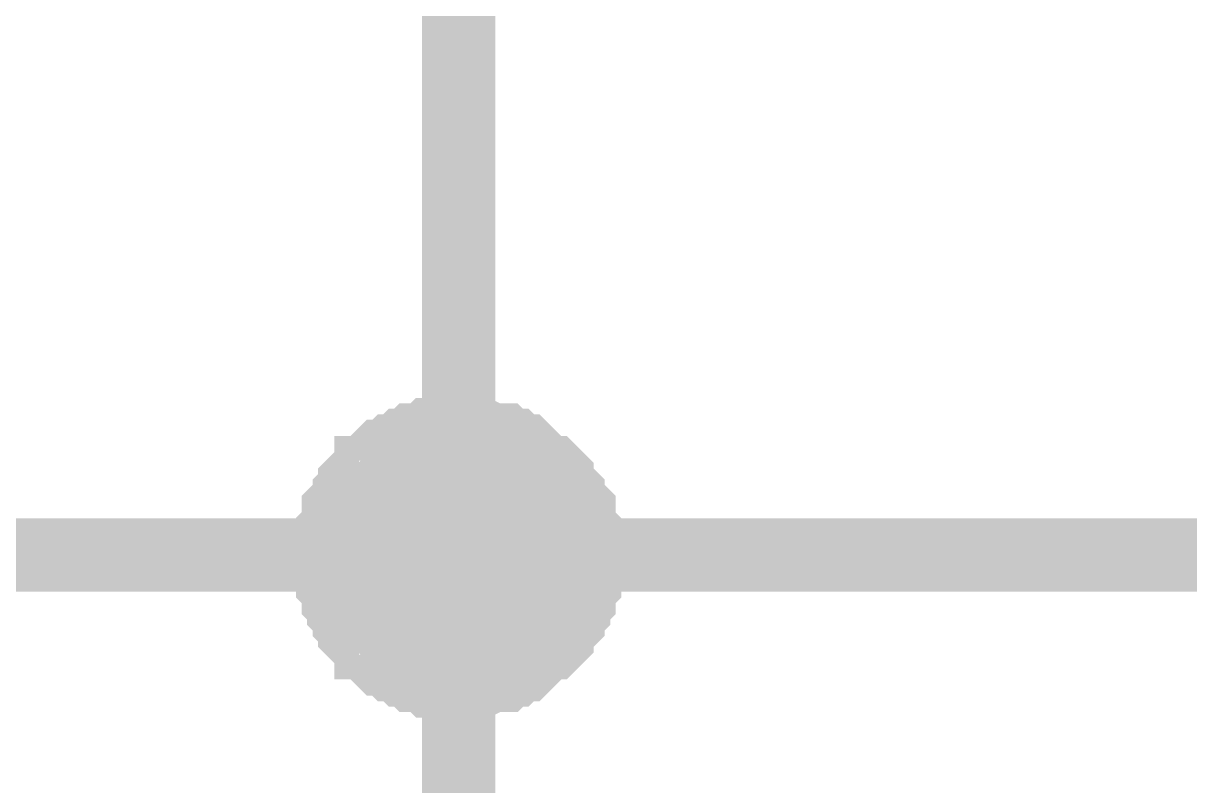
# Model space of a CAD drawing. Header units: millimetres. Extents: x 0 to 800, y 0 to 567.
# Drawn here: x 332.191 to 336.963, y 83.075 to 86.192 of the extents above; entities that cross this region are included whole.
import ezdxf

# ---------------------------------------------------------------- set-up
doc = ezdxf.new("R2010")
doc.units = ezdxf.units.MM
doc.layers.add('Sheet', color=255, linetype='Continuous')

msp = doc.modelspace()

# ---------------------------------------------------------------- linework, layer by layer
at = {"layer": 'Sheet'}
for points, const_width in [([(287.6955, 112.2402), (314.149, 112.2402), (314.149, 84.0178), (322.8399, 84.0178), (328.4397, 84.0178), (333.9723, 84.0178), (340.5801, 84.0178)], 0.2997), ([(333.9723, 89.0799), (333.9723, 84.0178)], 0.2997), ([(333.4571, 84.0178), (333.4571, 84.0402), (333.4571, 84.0626), (333.4571, 84.085), (333.4571, 84.1074), (333.4795, 84.1298), (333.4795, 84.1522), (333.4795, 84.197), (333.5019, 84.2194), (333.5019, 84.2194), (333.5243, 84.2418), (333.5243, 84.2642), (333.5467, 84.2866), (333.5467, 84.309), (333.5691, 84.3314), (333.5915, 84.3538), (333.6139, 84.3538), (333.6139, 84.3762), (333.6363, 84.3986), (333.6587, 84.4209), (333.6811, 84.4209), (333.7035, 84.4433), (333.7259, 84.4433), (333.7483, 84.4657), (333.7707, 84.4657), (333.7931, 84.4881), (333.8155, 84.4881), (333.8379, 84.4881), (333.8603, 84.5105), (333.8827, 84.5105), (333.9275, 84.5105), (333.9499, 84.5105), (333.9723, 84.5105)], 0.2997), ([(333.4571, 84.0178), (333.4571, 84.0402), (333.4571, 84.0626), (333.4571, 84.085), (333.4571, 84.1074), (333.4795, 84.1298), (333.4795, 84.1522), (333.4795, 84.197), (333.5019, 84.2194), (333.5019, 84.2194), (333.5243, 84.2418), (333.5243, 84.2642), (333.5467, 84.2866), (333.5467, 84.309), (333.5691, 84.3314), (333.5915, 84.3538), (333.6139, 84.3538), (333.6139, 84.3762), (333.6363, 84.3986), (333.6587, 84.4209), (333.6811, 84.4209), (333.7035, 84.4433), (333.7259, 84.4433), (333.7483, 84.4657), (333.7707, 84.4657), (333.7931, 84.4881), (333.8155, 84.4881), (333.8379, 84.4881), (333.8603, 84.5105), (333.8827, 84.5105), (333.9275, 84.5105), (333.9499, 84.5105), (333.9723, 84.5105)], 0.2997), ([(333.4571, 84.0178), (333.4571, 84.0402), (333.4571, 84.0626), (333.4571, 84.085), (333.4571, 84.1074), (333.4795, 84.1298), (333.4795, 84.1522), (333.4795, 84.197), (333.5019, 84.2194), (333.5019, 84.2194), (333.5243, 84.2418), (333.5243, 84.2642), (333.5467, 84.2866), (333.5467, 84.309), (333.5691, 84.3314), (333.5915, 84.3538), (333.6139, 84.3538), (333.6139, 84.3762), (333.6363, 84.3986), (333.6587, 84.4209), (333.6811, 84.4209), (333.7035, 84.4433), (333.7259, 84.4433), (333.7483, 84.4657), (333.7707, 84.4657), (333.7931, 84.4881), (333.8155, 84.4881), (333.8379, 84.4881), (333.8603, 84.5105), (333.8827, 84.5105), (333.9275, 84.5105), (333.9499, 84.5105), (333.9723, 84.5105)], 0.2997), ([(333.4571, 84.0178), (333.4571, 84.0402), (333.4571, 84.0626), (333.4571, 84.085), (333.4571, 84.1074), (333.4795, 84.1298), (333.4795, 84.1522), (333.4795, 84.197), (333.5019, 84.2194), (333.5019, 84.2194), (333.5243, 84.2418), (333.5243, 84.2642), (333.5467, 84.2866), (333.5467, 84.309), (333.5691, 84.3314), (333.5915, 84.3538), (333.6139, 84.3538), (333.6139, 84.3762), (333.6363, 84.3986), (333.6587, 84.4209), (333.6811, 84.4209), (333.7035, 84.4433), (333.7259, 84.4433), (333.7483, 84.4657), (333.7707, 84.4657), (333.7931, 84.4881), (333.8155, 84.4881), (333.8379, 84.4881), (333.8603, 84.5105), (333.8827, 84.5105), (333.9275, 84.5105), (333.9499, 84.5105), (333.9723, 84.5105)], 0.2997), ([(333.4571, 84.0178), (333.4571, 84.0402), (333.4571, 84.0626), (333.4571, 84.085), (333.4571, 84.1074), (333.4795, 84.1298), (333.4795, 84.1522), (333.4795, 84.197), (333.5019, 84.2194), (333.5019, 84.2194), (333.5243, 84.2418), (333.5243, 84.2642), (333.5467, 84.2866), (333.5467, 84.309), (333.5691, 84.3314), (333.5915, 84.3538), (333.6139, 84.3538), (333.6139, 84.3762), (333.6363, 84.3986), (333.6587, 84.4209), (333.6811, 84.4209), (333.7035, 84.4433), (333.7259, 84.4433), (333.7483, 84.4657), (333.7707, 84.4657), (333.7931, 84.4881), (333.8155, 84.4881), (333.8379, 84.4881), (333.8603, 84.5105), (333.8827, 84.5105), (333.9275, 84.5105), (333.9499, 84.5105), (333.9723, 84.5105)], 0.2997), ([(333.4571, 84.0178), (333.4571, 84.0402), (333.4571, 84.0626), (333.4571, 84.085), (333.4571, 84.1074), (333.4795, 84.1298), (333.4795, 84.1522), (333.4795, 84.197), (333.5019, 84.2194), (333.5019, 84.2194), (333.5243, 84.2418), (333.5243, 84.2642), (333.5467, 84.2866), (333.5467, 84.309), (333.5691, 84.3314), (333.5915, 84.3538), (333.6139, 84.3538), (333.6139, 84.3762), (333.6363, 84.3986), (333.6587, 84.4209), (333.6811, 84.4209), (333.7035, 84.4433), (333.7259, 84.4433), (333.7483, 84.4657), (333.7707, 84.4657), (333.7931, 84.4881), (333.8155, 84.4881), (333.8379, 84.4881), (333.8603, 84.5105), (333.8827, 84.5105), (333.9275, 84.5105), (333.9499, 84.5105), (333.9723, 84.5105)], 0.2997), ([(333.4571, 84.0178), (333.4571, 84.0402), (333.4571, 84.0626), (333.4571, 84.085), (333.4571, 84.1074), (333.4795, 84.1298), (333.4795, 84.1522), (333.4795, 84.197), (333.5019, 84.2194), (333.5019, 84.2194), (333.5243, 84.2418), (333.5243, 84.2642), (333.5467, 84.2866), (333.5467, 84.309), (333.5691, 84.3314), (333.5915, 84.3538), (333.6139, 84.3538), (333.6139, 84.3762), (333.6363, 84.3986), (333.6587, 84.4209), (333.6811, 84.4209), (333.7035, 84.4433), (333.7259, 84.4433), (333.7483, 84.4657), (333.7707, 84.4657), (333.7931, 84.4881), (333.8155, 84.4881), (333.8379, 84.4881), (333.8603, 84.5105), (333.8827, 84.5105), (333.9275, 84.5105), (333.9499, 84.5105), (333.9723, 84.5105)], 0.2997), ([(333.9723, 84.5105), (333.9723, 84.5105)], 0.2997), ([(333.9723, 84.5105), (333.9947, 84.5105), (334.0171, 84.5105), (334.0395, 84.5105), (334.0619, 84.5105), (334.1067, 84.4881), (334.1291, 84.4881), (334.1515, 84.4881), (334.1739, 84.4657), (334.1963, 84.4657), (334.2187, 84.4433), (334.2411, 84.4433), (334.2635, 84.4209), (334.2635, 84.4209), (334.2859, 84.3986), (334.3083, 84.3762), (334.3307, 84.3538), (334.3531, 84.3538), (334.3755, 84.3314), (334.3755, 84.309), (334.3979, 84.2866), (334.4203, 84.2642), (334.4203, 84.2418), (334.4427, 84.2194), (334.4427, 84.2194), (334.4651, 84.197), (334.4651, 84.1522), (334.4651, 84.1298), (334.4875, 84.1074), (334.4875, 84.085), (334.4875, 84.0626), (334.4875, 84.0402), (334.4875, 84.0178)], 0.2997), ([(333.9723, 84.5105), (333.9723, 84.5105)], 0.2997), ([(333.9723, 84.5105), (333.9947, 84.5105), (334.0171, 84.5105), (334.0395, 84.5105), (334.0619, 84.5105), (334.1067, 84.4881), (334.1291, 84.4881), (334.1515, 84.4881), (334.1739, 84.4657), (334.1963, 84.4657), (334.2187, 84.4433), (334.2411, 84.4433), (334.2635, 84.4209), (334.2635, 84.4209), (334.2859, 84.3986), (334.3083, 84.3762), (334.3307, 84.3538), (334.3531, 84.3538), (334.3755, 84.3314), (334.3755, 84.309), (334.3979, 84.2866), (334.4203, 84.2642), (334.4203, 84.2418), (334.4427, 84.2194), (334.4427, 84.2194), (334.4651, 84.197), (334.4651, 84.1522), (334.4651, 84.1298), (334.4875, 84.1074), (334.4875, 84.085), (334.4875, 84.0626), (334.4875, 84.0402), (334.4875, 84.0178)], 0.2997), ([(333.9723, 84.5105), (333.9723, 84.5105)], 0.2997), ([(333.9723, 84.5105), (333.9947, 84.5105), (334.0171, 84.5105), (334.0395, 84.5105), (334.0619, 84.5105), (334.1067, 84.4881), (334.1291, 84.4881), (334.1515, 84.4881), (334.1739, 84.4657), (334.1963, 84.4657), (334.2187, 84.4433), (334.2411, 84.4433), (334.2635, 84.4209), (334.2635, 84.4209), (334.2859, 84.3986), (334.3083, 84.3762), (334.3307, 84.3538), (334.3531, 84.3538), (334.3755, 84.3314), (334.3755, 84.309), (334.3979, 84.2866), (334.4203, 84.2642), (334.4203, 84.2418), (334.4427, 84.2194), (334.4427, 84.2194), (334.4651, 84.197), (334.4651, 84.1522), (334.4651, 84.1298), (334.4875, 84.1074), (334.4875, 84.085), (334.4875, 84.0626), (334.4875, 84.0402), (334.4875, 84.0178)], 0.2997), ([(333.9723, 84.5105), (333.9723, 84.5105)], 0.2997), ([(333.9723, 84.5105), (333.9947, 84.5105), (334.0171, 84.5105), (334.0395, 84.5105), (334.0619, 84.5105), (334.1067, 84.4881), (334.1291, 84.4881), (334.1515, 84.4881), (334.1739, 84.4657), (334.1963, 84.4657), (334.2187, 84.4433), (334.2411, 84.4433), (334.2635, 84.4209), (334.2635, 84.4209), (334.2859, 84.3986), (334.3083, 84.3762), (334.3307, 84.3538), (334.3531, 84.3538), (334.3755, 84.3314), (334.3755, 84.309), (334.3979, 84.2866), (334.4203, 84.2642), (334.4203, 84.2418), (334.4427, 84.2194), (334.4427, 84.2194), (334.4651, 84.197), (334.4651, 84.1522), (334.4651, 84.1298), (334.4875, 84.1074), (334.4875, 84.085), (334.4875, 84.0626), (334.4875, 84.0402), (334.4875, 84.0178)], 0.2997), ([(333.9723, 84.5105), (333.9723, 84.5105)], 0.2997), ([(333.9723, 84.5105), (333.9947, 84.5105), (334.0171, 84.5105), (334.0395, 84.5105), (334.0619, 84.5105), (334.1067, 84.4881), (334.1291, 84.4881), (334.1515, 84.4881), (334.1739, 84.4657), (334.1963, 84.4657), (334.2187, 84.4433), (334.2411, 84.4433), (334.2635, 84.4209), (334.2635, 84.4209), (334.2859, 84.3986), (334.3083, 84.3762), (334.3307, 84.3538), (334.3531, 84.3538), (334.3755, 84.3314), (334.3755, 84.309), (334.3979, 84.2866), (334.4203, 84.2642), (334.4203, 84.2418), (334.4427, 84.2194), (334.4427, 84.2194), (334.4651, 84.197), (334.4651, 84.1522), (334.4651, 84.1298), (334.4875, 84.1074), (334.4875, 84.085), (334.4875, 84.0626), (334.4875, 84.0402), (334.4875, 84.0178)], 0.2997), ([(333.9723, 84.5105), (333.9723, 84.5105)], 0.2997), ([(333.9723, 84.5105), (333.9947, 84.5105), (334.0171, 84.5105), (334.0395, 84.5105), (334.0619, 84.5105), (334.1067, 84.4881), (334.1291, 84.4881), (334.1515, 84.4881), (334.1739, 84.4657), (334.1963, 84.4657), (334.2187, 84.4433), (334.2411, 84.4433), (334.2635, 84.4209), (334.2635, 84.4209), (334.2859, 84.3986), (334.3083, 84.3762), (334.3307, 84.3538), (334.3531, 84.3538), (334.3755, 84.3314), (334.3755, 84.309), (334.3979, 84.2866), (334.4203, 84.2642), (334.4203, 84.2418), (334.4427, 84.2194), (334.4427, 84.2194), (334.4651, 84.197), (334.4651, 84.1522), (334.4651, 84.1298), (334.4875, 84.1074), (334.4875, 84.085), (334.4875, 84.0626), (334.4875, 84.0402), (334.4875, 84.0178)], 0.2997), ([(333.9723, 84.5105), (333.9723, 84.5105)], 0.2997), ([(333.9723, 84.5105), (333.9947, 84.5105), (334.0171, 84.5105), (334.0395, 84.5105), (334.0619, 84.5105), (334.1067, 84.4881), (334.1291, 84.4881), (334.1515, 84.4881), (334.1739, 84.4657), (334.1963, 84.4657), (334.2187, 84.4433), (334.2411, 84.4433), (334.2635, 84.4209), (334.2635, 84.4209), (334.2859, 84.3986), (334.3083, 84.3762), (334.3307, 84.3538), (334.3531, 84.3538), (334.3755, 84.3314), (334.3755, 84.309), (334.3979, 84.2866), (334.4203, 84.2642), (334.4203, 84.2418), (334.4427, 84.2194), (334.4427, 84.2194), (334.4651, 84.197), (334.4651, 84.1522), (334.4651, 84.1298), (334.4875, 84.1074), (334.4875, 84.085), (334.4875, 84.0626), (334.4875, 84.0402), (334.4875, 84.0178)], 0.2997), ([(333.4571, 84.0178), (333.4571, 84.0402), (333.4571, 84.0626), (333.4571, 84.085), (333.4571, 84.1074), (333.4795, 84.1298), (333.4795, 84.1522), (333.4795, 84.197), (333.5019, 84.2194), (333.5019, 84.2194), (333.5243, 84.2418), (333.5243, 84.2642), (333.5467, 84.2866), (333.5467, 84.309), (333.5691, 84.3314), (333.5915, 84.3538), (333.6139, 84.3538), (333.6139, 84.3762), (333.6363, 84.3986), (333.6587, 84.4209), (333.6811, 84.4209), (333.7035, 84.4433), (333.7259, 84.4433), (333.7483, 84.4657), (333.7707, 84.4657), (333.7931, 84.4881), (333.8155, 84.4881), (333.8379, 84.4881), (333.8603, 84.5105), (333.8827, 84.5105), (333.9275, 84.5105), (333.9499, 84.5105), (333.9723, 84.5105)], 0.0991), ([(333.4571, 84.0178), (333.4571, 84.0402), (333.4571, 84.0626), (333.4571, 84.085), (333.4571, 84.1074), (333.4795, 84.1298), (333.4795, 84.1522), (333.4795, 84.197), (333.5019, 84.2194), (333.5019, 84.2194), (333.5243, 84.2418), (333.5243, 84.2642), (333.5467, 84.2866), (333.5467, 84.309), (333.5691, 84.3314), (333.5915, 84.3538), (333.6139, 84.3538), (333.6139, 84.3762), (333.6363, 84.3986), (333.6587, 84.4209), (333.6811, 84.4209), (333.7035, 84.4433), (333.7259, 84.4433), (333.7483, 84.4657), (333.7707, 84.4657), (333.7931, 84.4881), (333.8155, 84.4881), (333.8379, 84.4881), (333.8603, 84.5105), (333.8827, 84.5105), (333.9275, 84.5105), (333.9499, 84.5105), (333.9723, 84.5105)], 0.0991), ([(333.4571, 84.0178), (333.4571, 84.0402), (333.4571, 84.0626), (333.4571, 84.085), (333.4571, 84.1074), (333.4795, 84.1298), (333.4795, 84.1522), (333.4795, 84.197), (333.5019, 84.2194), (333.5019, 84.2194), (333.5243, 84.2418), (333.5243, 84.2642), (333.5467, 84.2866), (333.5467, 84.309), (333.5691, 84.3314), (333.5915, 84.3538), (333.6139, 84.3538), (333.6139, 84.3762), (333.6363, 84.3986), (333.6587, 84.4209), (333.6811, 84.4209), (333.7035, 84.4433), (333.7259, 84.4433), (333.7483, 84.4657), (333.7707, 84.4657), (333.7931, 84.4881), (333.8155, 84.4881), (333.8379, 84.4881), (333.8603, 84.5105), (333.8827, 84.5105), (333.9275, 84.5105), (333.9499, 84.5105), (333.9723, 84.5105)], 0.0991), ([(333.4571, 84.0178), (333.4571, 84.0402), (333.4571, 84.0626), (333.4571, 84.085), (333.4571, 84.1074), (333.4795, 84.1298), (333.4795, 84.1522), (333.4795, 84.197), (333.5019, 84.2194), (333.5019, 84.2194), (333.5243, 84.2418), (333.5243, 84.2642), (333.5467, 84.2866), (333.5467, 84.309), (333.5691, 84.3314), (333.5915, 84.3538), (333.6139, 84.3538), (333.6139, 84.3762), (333.6363, 84.3986), (333.6587, 84.4209), (333.6811, 84.4209), (333.7035, 84.4433), (333.7259, 84.4433), (333.7483, 84.4657), (333.7707, 84.4657), (333.7931, 84.4881), (333.8155, 84.4881), (333.8379, 84.4881), (333.8603, 84.5105), (333.8827, 84.5105), (333.9275, 84.5105), (333.9499, 84.5105), (333.9723, 84.5105)], 0.0991), ([(333.4571, 84.0178), (333.4571, 84.0402), (333.4571, 84.0626), (333.4571, 84.085), (333.4571, 84.1074), (333.4795, 84.1298), (333.4795, 84.1522), (333.4795, 84.197), (333.5019, 84.2194), (333.5019, 84.2194), (333.5243, 84.2418), (333.5243, 84.2642), (333.5467, 84.2866), (333.5467, 84.309), (333.5691, 84.3314), (333.5915, 84.3538), (333.6139, 84.3538), (333.6139, 84.3762), (333.6363, 84.3986), (333.6587, 84.4209), (333.6811, 84.4209), (333.7035, 84.4433), (333.7259, 84.4433), (333.7483, 84.4657), (333.7707, 84.4657), (333.7931, 84.4881), (333.8155, 84.4881), (333.8379, 84.4881), (333.8603, 84.5105), (333.8827, 84.5105), (333.9275, 84.5105), (333.9499, 84.5105), (333.9723, 84.5105)], 0.0991), ([(333.4571, 84.0178), (333.4571, 84.0402), (333.4571, 84.0626), (333.4571, 84.085), (333.4571, 84.1074), (333.4795, 84.1298), (333.4795, 84.1522), (333.4795, 84.197), (333.5019, 84.2194), (333.5019, 84.2194), (333.5243, 84.2418), (333.5243, 84.2642), (333.5467, 84.2866), (333.5467, 84.309), (333.5691, 84.3314), (333.5915, 84.3538), (333.6139, 84.3538), (333.6139, 84.3762), (333.6363, 84.3986), (333.6587, 84.4209), (333.6811, 84.4209), (333.7035, 84.4433), (333.7259, 84.4433), (333.7483, 84.4657), (333.7707, 84.4657), (333.7931, 84.4881), (333.8155, 84.4881), (333.8379, 84.4881), (333.8603, 84.5105), (333.8827, 84.5105), (333.9275, 84.5105), (333.9499, 84.5105), (333.9723, 84.5105)], 0.0991), ([(333.4571, 84.0178), (333.4571, 84.0402), (333.4571, 84.0626), (333.4571, 84.085), (333.4571, 84.1074), (333.4795, 84.1298), (333.4795, 84.1522), (333.4795, 84.197), (333.5019, 84.2194), (333.5019, 84.2194), (333.5243, 84.2418), (333.5243, 84.2642), (333.5467, 84.2866), (333.5467, 84.309), (333.5691, 84.3314), (333.5915, 84.3538), (333.6139, 84.3538), (333.6139, 84.3762), (333.6363, 84.3986), (333.6587, 84.4209), (333.6811, 84.4209), (333.7035, 84.4433), (333.7259, 84.4433), (333.7483, 84.4657), (333.7707, 84.4657), (333.7931, 84.4881), (333.8155, 84.4881), (333.8379, 84.4881), (333.8603, 84.5105), (333.8827, 84.5105), (333.9275, 84.5105), (333.9499, 84.5105), (333.9723, 84.5105)], 0.0991), ([(333.9723, 84.5105), (333.9723, 84.5105)], 0.0991), ([(333.9723, 84.5105), (333.9947, 84.5105), (334.0171, 84.5105), (334.0395, 84.5105), (334.0619, 84.5105), (334.1067, 84.4881), (334.1291, 84.4881), (334.1515, 84.4881), (334.1739, 84.4657), (334.1963, 84.4657), (334.2187, 84.4433), (334.2411, 84.4433), (334.2635, 84.4209), (334.2635, 84.4209), (334.2859, 84.3986), (334.3083, 84.3762), (334.3307, 84.3538), (334.3531, 84.3538), (334.3755, 84.3314), (334.3755, 84.309), (334.3979, 84.2866), (334.4203, 84.2642), (334.4203, 84.2418), (334.4427, 84.2194), (334.4427, 84.2194), (334.4651, 84.197), (334.4651, 84.1522), (334.4651, 84.1298), (334.4875, 84.1074), (334.4875, 84.085), (334.4875, 84.0626), (334.4875, 84.0402), (334.4875, 84.0178)], 0.0991), ([(333.9723, 84.5105), (333.9723, 84.5105)], 0.0991), ([(333.9723, 84.5105), (333.9947, 84.5105), (334.0171, 84.5105), (334.0395, 84.5105), (334.0619, 84.5105), (334.1067, 84.4881), (334.1291, 84.4881), (334.1515, 84.4881), (334.1739, 84.4657), (334.1963, 84.4657), (334.2187, 84.4433), (334.2411, 84.4433), (334.2635, 84.4209), (334.2635, 84.4209), (334.2859, 84.3986), (334.3083, 84.3762), (334.3307, 84.3538), (334.3531, 84.3538), (334.3755, 84.3314), (334.3755, 84.309), (334.3979, 84.2866), (334.4203, 84.2642), (334.4203, 84.2418), (334.4427, 84.2194), (334.4427, 84.2194), (334.4651, 84.197), (334.4651, 84.1522), (334.4651, 84.1298), (334.4875, 84.1074), (334.4875, 84.085), (334.4875, 84.0626), (334.4875, 84.0402), (334.4875, 84.0178)], 0.0991), ([(333.9723, 84.5105), (333.9723, 84.5105)], 0.0991), ([(333.9723, 84.5105), (333.9947, 84.5105), (334.0171, 84.5105), (334.0395, 84.5105), (334.0619, 84.5105), (334.1067, 84.4881), (334.1291, 84.4881), (334.1515, 84.4881), (334.1739, 84.4657), (334.1963, 84.4657), (334.2187, 84.4433), (334.2411, 84.4433), (334.2635, 84.4209), (334.2635, 84.4209), (334.2859, 84.3986), (334.3083, 84.3762), (334.3307, 84.3538), (334.3531, 84.3538), (334.3755, 84.3314), (334.3755, 84.309), (334.3979, 84.2866), (334.4203, 84.2642), (334.4203, 84.2418), (334.4427, 84.2194), (334.4427, 84.2194), (334.4651, 84.197), (334.4651, 84.1522), (334.4651, 84.1298), (334.4875, 84.1074), (334.4875, 84.085), (334.4875, 84.0626), (334.4875, 84.0402), (334.4875, 84.0178)], 0.0991), ([(333.9723, 84.5105), (333.9723, 84.5105)], 0.0991), ([(333.9723, 84.5105), (333.9947, 84.5105), (334.0171, 84.5105), (334.0395, 84.5105), (334.0619, 84.5105), (334.1067, 84.4881), (334.1291, 84.4881), (334.1515, 84.4881), (334.1739, 84.4657), (334.1963, 84.4657), (334.2187, 84.4433), (334.2411, 84.4433), (334.2635, 84.4209), (334.2635, 84.4209), (334.2859, 84.3986), (334.3083, 84.3762), (334.3307, 84.3538), (334.3531, 84.3538), (334.3755, 84.3314), (334.3755, 84.309), (334.3979, 84.2866), (334.4203, 84.2642), (334.4203, 84.2418), (334.4427, 84.2194), (334.4427, 84.2194), (334.4651, 84.197), (334.4651, 84.1522), (334.4651, 84.1298), (334.4875, 84.1074), (334.4875, 84.085), (334.4875, 84.0626), (334.4875, 84.0402), (334.4875, 84.0178)], 0.0991), ([(333.9723, 84.5105), (333.9723, 84.5105)], 0.0991), ([(333.9723, 84.5105), (333.9947, 84.5105), (334.0171, 84.5105), (334.0395, 84.5105), (334.0619, 84.5105), (334.1067, 84.4881), (334.1291, 84.4881), (334.1515, 84.4881), (334.1739, 84.4657), (334.1963, 84.4657), (334.2187, 84.4433), (334.2411, 84.4433), (334.2635, 84.4209), (334.2635, 84.4209), (334.2859, 84.3986), (334.3083, 84.3762), (334.3307, 84.3538), (334.3531, 84.3538), (334.3755, 84.3314), (334.3755, 84.309), (334.3979, 84.2866), (334.4203, 84.2642), (334.4203, 84.2418), (334.4427, 84.2194), (334.4427, 84.2194), (334.4651, 84.197), (334.4651, 84.1522), (334.4651, 84.1298), (334.4875, 84.1074), (334.4875, 84.085), (334.4875, 84.0626), (334.4875, 84.0402), (334.4875, 84.0178)], 0.0991), ([(333.9723, 84.5105), (333.9723, 84.5105)], 0.0991), ([(333.9723, 84.5105), (333.9947, 84.5105), (334.0171, 84.5105), (334.0395, 84.5105), (334.0619, 84.5105), (334.1067, 84.4881), (334.1291, 84.4881), (334.1515, 84.4881), (334.1739, 84.4657), (334.1963, 84.4657), (334.2187, 84.4433), (334.2411, 84.4433), (334.2635, 84.4209), (334.2635, 84.4209), (334.2859, 84.3986), (334.3083, 84.3762), (334.3307, 84.3538), (334.3531, 84.3538), (334.3755, 84.3314), (334.3755, 84.309), (334.3979, 84.2866), (334.4203, 84.2642), (334.4203, 84.2418), (334.4427, 84.2194), (334.4427, 84.2194), (334.4651, 84.197), (334.4651, 84.1522), (334.4651, 84.1298), (334.4875, 84.1074), (334.4875, 84.085), (334.4875, 84.0626), (334.4875, 84.0402), (334.4875, 84.0178)], 0.0991), ([(333.9723, 84.5105), (333.9723, 84.5105)], 0.0991), ([(333.9723, 84.5105), (333.9947, 84.5105), (334.0171, 84.5105), (334.0395, 84.5105), (334.0619, 84.5105), (334.1067, 84.4881), (334.1291, 84.4881), (334.1515, 84.4881), (334.1739, 84.4657), (334.1963, 84.4657), (334.2187, 84.4433), (334.2411, 84.4433), (334.2635, 84.4209), (334.2635, 84.4209), (334.2859, 84.3986), (334.3083, 84.3762), (334.3307, 84.3538), (334.3531, 84.3538), (334.3755, 84.3314), (334.3755, 84.309), (334.3979, 84.2866), (334.4203, 84.2642), (334.4203, 84.2418), (334.4427, 84.2194), (334.4427, 84.2194), (334.4651, 84.197), (334.4651, 84.1522), (334.4651, 84.1298), (334.4875, 84.1074), (334.4875, 84.085), (334.4875, 84.0626), (334.4875, 84.0402), (334.4875, 84.0178)], 0.0991), ([(333.9723, 83.5026), (333.9499, 83.5026), (333.9275, 83.5026), (333.8827, 83.5026), (333.8603, 83.5026), (333.8379, 83.525), (333.8155, 83.525), (333.7931, 83.525), (333.7707, 83.5474), (333.7483, 83.5474), (333.7259, 83.5698), (333.7035, 83.5698), (333.6811, 83.5922), (333.6587, 83.5922), (333.6363, 83.6146), (333.6139, 83.637), (333.6139, 83.6594), (333.5915, 83.6594), (333.5691, 83.6818), (333.5467, 83.7042), (333.5467, 83.7266), (333.5243, 83.749), (333.5243, 83.7714), (333.5019, 83.7938), (333.5019, 83.8162), (333.4795, 83.8386), (333.4795, 83.861), (333.4795, 83.8834), (333.4571, 83.9058), (333.4571, 83.9282), (333.4571, 83.973), (333.4571, 83.9954), (333.4571, 84.0178)], 0.2997), ([(333.4571, 84.0178), (333.4571, 84.0178)], 0.2997), ([(333.9723, 83.5026), (333.9499, 83.5026), (333.9275, 83.5026), (333.8827, 83.5026), (333.8603, 83.5026), (333.8379, 83.525), (333.8155, 83.525), (333.7931, 83.525), (333.7707, 83.5474), (333.7483, 83.5474), (333.7259, 83.5698), (333.7035, 83.5698), (333.6811, 83.5922), (333.6587, 83.5922), (333.6363, 83.6146), (333.6139, 83.637), (333.6139, 83.6594), (333.5915, 83.6594), (333.5691, 83.6818), (333.5467, 83.7042), (333.5467, 83.7266), (333.5243, 83.749), (333.5243, 83.7714), (333.5019, 83.7938), (333.5019, 83.8162), (333.4795, 83.8386), (333.4795, 83.861), (333.4795, 83.8834), (333.4571, 83.9058), (333.4571, 83.9282), (333.4571, 83.973), (333.4571, 83.9954), (333.4571, 84.0178)], 0.2997), ([(333.4571, 84.0178), (333.4571, 84.0178)], 0.2997), ([(333.9723, 83.5026), (333.9499, 83.5026), (333.9275, 83.5026), (333.8827, 83.5026), (333.8603, 83.5026), (333.8379, 83.525), (333.8155, 83.525), (333.7931, 83.525), (333.7707, 83.5474), (333.7483, 83.5474), (333.7259, 83.5698), (333.7035, 83.5698), (333.6811, 83.5922), (333.6587, 83.5922), (333.6363, 83.6146), (333.6139, 83.637), (333.6139, 83.6594), (333.5915, 83.6594), (333.5691, 83.6818), (333.5467, 83.7042), (333.5467, 83.7266), (333.5243, 83.749), (333.5243, 83.7714), (333.5019, 83.7938), (333.5019, 83.8162), (333.4795, 83.8386), (333.4795, 83.861), (333.4795, 83.8834), (333.4571, 83.9058), (333.4571, 83.9282), (333.4571, 83.973), (333.4571, 83.9954), (333.4571, 84.0178)], 0.2997), ([(333.4571, 84.0178), (333.4571, 84.0178)], 0.2997), ([(333.9723, 83.5026), (333.9499, 83.5026), (333.9275, 83.5026), (333.8827, 83.5026), (333.8603, 83.5026), (333.8379, 83.525), (333.8155, 83.525), (333.7931, 83.525), (333.7707, 83.5474), (333.7483, 83.5474), (333.7259, 83.5698), (333.7035, 83.5698), (333.6811, 83.5922), (333.6587, 83.5922), (333.6363, 83.6146), (333.6139, 83.637), (333.6139, 83.6594), (333.5915, 83.6594), (333.5691, 83.6818), (333.5467, 83.7042), (333.5467, 83.7266), (333.5243, 83.749), (333.5243, 83.7714), (333.5019, 83.7938), (333.5019, 83.8162), (333.4795, 83.8386), (333.4795, 83.861), (333.4795, 83.8834), (333.4571, 83.9058), (333.4571, 83.9282), (333.4571, 83.973), (333.4571, 83.9954), (333.4571, 84.0178)], 0.2997), ([(333.4571, 84.0178), (333.4571, 84.0178)], 0.2997), ([(333.9723, 83.5026), (333.9499, 83.5026), (333.9275, 83.5026), (333.8827, 83.5026), (333.8603, 83.5026), (333.8379, 83.525), (333.8155, 83.525), (333.7931, 83.525), (333.7707, 83.5474), (333.7483, 83.5474), (333.7259, 83.5698), (333.7035, 83.5698), (333.6811, 83.5922), (333.6587, 83.5922), (333.6363, 83.6146), (333.6139, 83.637), (333.6139, 83.6594), (333.5915, 83.6594), (333.5691, 83.6818), (333.5467, 83.7042), (333.5467, 83.7266), (333.5243, 83.749), (333.5243, 83.7714), (333.5019, 83.7938), (333.5019, 83.8162), (333.4795, 83.8386), (333.4795, 83.861), (333.4795, 83.8834), (333.4571, 83.9058), (333.4571, 83.9282), (333.4571, 83.973), (333.4571, 83.9954), (333.4571, 84.0178)], 0.2997), ([(333.4571, 84.0178), (333.4571, 84.0178)], 0.2997), ([(333.9723, 83.5026), (333.9499, 83.5026), (333.9275, 83.5026), (333.8827, 83.5026), (333.8603, 83.5026), (333.8379, 83.525), (333.8155, 83.525), (333.7931, 83.525), (333.7707, 83.5474), (333.7483, 83.5474), (333.7259, 83.5698), (333.7035, 83.5698), (333.6811, 83.5922), (333.6587, 83.5922), (333.6363, 83.6146), (333.6139, 83.637), (333.6139, 83.6594), (333.5915, 83.6594), (333.5691, 83.6818), (333.5467, 83.7042), (333.5467, 83.7266), (333.5243, 83.749), (333.5243, 83.7714), (333.5019, 83.7938), (333.5019, 83.8162), (333.4795, 83.8386), (333.4795, 83.861), (333.4795, 83.8834), (333.4571, 83.9058), (333.4571, 83.9282), (333.4571, 83.973), (333.4571, 83.9954), (333.4571, 84.0178)], 0.2997), ([(333.4571, 84.0178), (333.4571, 84.0178)], 0.2997), ([(333.9723, 83.5026), (333.9499, 83.5026), (333.9275, 83.5026), (333.8827, 83.5026), (333.8603, 83.5026), (333.8379, 83.525), (333.8155, 83.525), (333.7931, 83.525), (333.7707, 83.5474), (333.7483, 83.5474), (333.7259, 83.5698), (333.7035, 83.5698), (333.6811, 83.5922), (333.6587, 83.5922), (333.6363, 83.6146), (333.6139, 83.637), (333.6139, 83.6594), (333.5915, 83.6594), (333.5691, 83.6818), (333.5467, 83.7042), (333.5467, 83.7266), (333.5243, 83.749), (333.5243, 83.7714), (333.5019, 83.7938), (333.5019, 83.8162), (333.4795, 83.8386), (333.4795, 83.861), (333.4795, 83.8834), (333.4571, 83.9058), (333.4571, 83.9282), (333.4571, 83.973), (333.4571, 83.9954), (333.4571, 84.0178)], 0.2997), ([(333.4571, 84.0178), (333.4571, 84.0178)], 0.2997), ([(334.4875, 84.0178), (334.4875, 83.9954), (334.4875, 83.973), (334.4875, 83.9282), (334.4875, 83.9058), (334.4651, 83.8834), (334.4651, 83.861), (334.4651, 83.8386), (334.4427, 83.8162), (334.4427, 83.7938), (334.4203, 83.7714), (334.4203, 83.749), (334.3979, 83.7266), (334.3755, 83.7042), (334.3755, 83.6818), (334.3531, 83.6594), (334.3307, 83.6594), (334.3083, 83.637), (334.2859, 83.6146), (334.2635, 83.5922), (334.2635, 83.5922), (334.2411, 83.5698), (334.2187, 83.5698), (334.1963, 83.5474), (334.1739, 83.5474), (334.1515, 83.525), (334.1291, 83.525), (334.1067, 83.525), (334.0619, 83.5026), (334.0395, 83.5026), (334.0171, 83.5026), (333.9947, 83.5026), (333.9723, 83.5026)], 0.2997), ([(334.4875, 84.0178), (334.4875, 83.9954), (334.4875, 83.973), (334.4875, 83.9282), (334.4875, 83.9058), (334.4651, 83.8834), (334.4651, 83.861), (334.4651, 83.8386), (334.4427, 83.8162), (334.4427, 83.7938), (334.4203, 83.7714), (334.4203, 83.749), (334.3979, 83.7266), (334.3755, 83.7042), (334.3755, 83.6818), (334.3531, 83.6594), (334.3307, 83.6594), (334.3083, 83.637), (334.2859, 83.6146), (334.2635, 83.5922), (334.2635, 83.5922), (334.2411, 83.5698), (334.2187, 83.5698), (334.1963, 83.5474), (334.1739, 83.5474), (334.1515, 83.525), (334.1291, 83.525), (334.1067, 83.525), (334.0619, 83.5026), (334.0395, 83.5026), (334.0171, 83.5026), (333.9947, 83.5026), (333.9723, 83.5026)], 0.2997), ([(333.9723, 84.0178), (333.9723, 79.6948)], 0.2997), ([(334.4875, 84.0178), (334.4875, 83.9954), (334.4875, 83.973), (334.4875, 83.9282), (334.4875, 83.9058), (334.4651, 83.8834), (334.4651, 83.861), (334.4651, 83.8386), (334.4427, 83.8162), (334.4427, 83.7938), (334.4203, 83.7714), (334.4203, 83.749), (334.3979, 83.7266), (334.3755, 83.7042), (334.3755, 83.6818), (334.3531, 83.6594), (334.3307, 83.6594), (334.3083, 83.637), (334.2859, 83.6146), (334.2635, 83.5922), (334.2635, 83.5922), (334.2411, 83.5698), (334.2187, 83.5698), (334.1963, 83.5474), (334.1739, 83.5474), (334.1515, 83.525), (334.1291, 83.525), (334.1067, 83.525), (334.0619, 83.5026), (334.0395, 83.5026), (334.0171, 83.5026), (333.9947, 83.5026), (333.9723, 83.5026)], 0.2997), ([(334.4875, 84.0178), (334.4875, 83.9954), (334.4875, 83.973), (334.4875, 83.9282), (334.4875, 83.9058), (334.4651, 83.8834), (334.4651, 83.861), (334.4651, 83.8386), (334.4427, 83.8162), (334.4427, 83.7938), (334.4203, 83.7714), (334.4203, 83.749), (334.3979, 83.7266), (334.3755, 83.7042), (334.3755, 83.6818), (334.3531, 83.6594), (334.3307, 83.6594), (334.3083, 83.637), (334.2859, 83.6146), (334.2635, 83.5922), (334.2635, 83.5922), (334.2411, 83.5698), (334.2187, 83.5698), (334.1963, 83.5474), (334.1739, 83.5474), (334.1515, 83.525), (334.1291, 83.525), (334.1067, 83.525), (334.0619, 83.5026), (334.0395, 83.5026), (334.0171, 83.5026), (333.9947, 83.5026), (333.9723, 83.5026)], 0.2997), ([(334.4875, 84.0178), (334.4875, 83.9954), (334.4875, 83.973), (334.4875, 83.9282), (334.4875, 83.9058), (334.4651, 83.8834), (334.4651, 83.861), (334.4651, 83.8386), (334.4427, 83.8162), (334.4427, 83.7938), (334.4203, 83.7714), (334.4203, 83.749), (334.3979, 83.7266), (334.3755, 83.7042), (334.3755, 83.6818), (334.3531, 83.6594), (334.3307, 83.6594), (334.3083, 83.637), (334.2859, 83.6146), (334.2635, 83.5922), (334.2635, 83.5922), (334.2411, 83.5698), (334.2187, 83.5698), (334.1963, 83.5474), (334.1739, 83.5474), (334.1515, 83.525), (334.1291, 83.525), (334.1067, 83.525), (334.0619, 83.5026), (334.0395, 83.5026), (334.0171, 83.5026), (333.9947, 83.5026), (333.9723, 83.5026)], 0.2997), ([(334.4875, 84.0178), (334.4875, 83.9954), (334.4875, 83.973), (334.4875, 83.9282), (334.4875, 83.9058), (334.4651, 83.8834), (334.4651, 83.861), (334.4651, 83.8386), (334.4427, 83.8162), (334.4427, 83.7938), (334.4203, 83.7714), (334.4203, 83.749), (334.3979, 83.7266), (334.3755, 83.7042), (334.3755, 83.6818), (334.3531, 83.6594), (334.3307, 83.6594), (334.3083, 83.637), (334.2859, 83.6146), (334.2635, 83.5922), (334.2635, 83.5922), (334.2411, 83.5698), (334.2187, 83.5698), (334.1963, 83.5474), (334.1739, 83.5474), (334.1515, 83.525), (334.1291, 83.525), (334.1067, 83.525), (334.0619, 83.5026), (334.0395, 83.5026), (334.0171, 83.5026), (333.9947, 83.5026), (333.9723, 83.5026)], 0.2997), ([(334.4875, 84.0178), (334.4875, 83.9954), (334.4875, 83.973), (334.4875, 83.9282), (334.4875, 83.9058), (334.4651, 83.8834), (334.4651, 83.861), (334.4651, 83.8386), (334.4427, 83.8162), (334.4427, 83.7938), (334.4203, 83.7714), (334.4203, 83.749), (334.3979, 83.7266), (334.3755, 83.7042), (334.3755, 83.6818), (334.3531, 83.6594), (334.3307, 83.6594), (334.3083, 83.637), (334.2859, 83.6146), (334.2635, 83.5922), (334.2635, 83.5922), (334.2411, 83.5698), (334.2187, 83.5698), (334.1963, 83.5474), (334.1739, 83.5474), (334.1515, 83.525), (334.1291, 83.525), (334.1067, 83.525), (334.0619, 83.5026), (334.0395, 83.5026), (334.0171, 83.5026), (333.9947, 83.5026), (333.9723, 83.5026)], 0.2997), ([(334.4875, 84.0178), (334.4875, 84.0178), (334.4875, 84.0178), (334.4875, 84.0178), (334.4875, 84.0178), (334.4875, 84.0178), (334.4875, 84.0178), (334.4875, 84.0178), (334.4875, 84.0178), (334.4875, 84.0178), (334.4875, 84.0178), (334.4875, 84.0178), (334.4875, 84.0178), (334.4875, 84.0178), (334.4875, 84.0178), (334.4875, 84.0178), (334.4875, 84.0178), (334.4875, 84.0178), (334.4875, 84.0178), (334.4875, 84.0178), (334.4875, 84.0178), (334.4875, 84.0178), (334.4875, 84.0178), (334.4875, 84.0178), (334.4875, 84.0178), (334.4875, 84.0178), (334.4875, 84.0178), (334.4875, 84.0178), (334.4875, 84.0178), (334.4875, 84.0178), (334.4875, 84.0178), (334.4875, 84.0178), (334.4875, 84.0178)], 0.2997), ([(334.4875, 84.0178), (334.4875, 84.0178)], 0.2997), ([(334.4875, 84.0178), (334.4875, 84.0178), (334.4875, 84.0178), (334.4875, 84.0178), (334.4875, 84.0178), (334.4875, 84.0178), (334.4875, 84.0178), (334.4875, 84.0178), (334.4875, 84.0178), (334.4875, 84.0178), (334.4875, 84.0178), (334.4875, 84.0178), (334.4875, 84.0178), (334.4875, 84.0178), (334.4875, 84.0178), (334.4875, 84.0178), (334.4875, 84.0178), (334.4875, 84.0178), (334.4875, 84.0178), (334.4875, 84.0178), (334.4875, 84.0178), (334.4875, 84.0178), (334.4875, 84.0178), (334.4875, 84.0178), (334.4875, 84.0178), (334.4875, 84.0178), (334.4875, 84.0178), (334.4875, 84.0178), (334.4875, 84.0178), (334.4875, 84.0178), (334.4875, 84.0178), (334.4875, 84.0178), (334.4875, 84.0178)], 0.2997), ([(334.4875, 84.0178), (334.4875, 84.0178)], 0.2997), ([(334.4875, 84.0178), (334.4875, 84.0178), (334.4875, 84.0178), (334.4875, 84.0178), (334.4875, 84.0178), (334.4875, 84.0178), (334.4875, 84.0178), (334.4875, 84.0178), (334.4875, 84.0178), (334.4875, 84.0178), (334.4875, 84.0178), (334.4875, 84.0178), (334.4875, 84.0178), (334.4875, 84.0178), (334.4875, 84.0178), (334.4875, 84.0178), (334.4875, 84.0178), (334.4875, 84.0178), (334.4875, 84.0178), (334.4875, 84.0178), (334.4875, 84.0178), (334.4875, 84.0178), (334.4875, 84.0178), (334.4875, 84.0178), (334.4875, 84.0178), (334.4875, 84.0178), (334.4875, 84.0178), (334.4875, 84.0178), (334.4875, 84.0178), (334.4875, 84.0178), (334.4875, 84.0178), (334.4875, 84.0178), (334.4875, 84.0178)], 0.2997), ([(334.4875, 84.0178), (334.4875, 84.0178)], 0.2997), ([(334.4875, 84.0178), (334.4875, 84.0178), (334.4875, 84.0178), (334.4875, 84.0178), (334.4875, 84.0178), (334.4875, 84.0178), (334.4875, 84.0178), (334.4875, 84.0178), (334.4875, 84.0178), (334.4875, 84.0178), (334.4875, 84.0178), (334.4875, 84.0178), (334.4875, 84.0178), (334.4875, 84.0178), (334.4875, 84.0178), (334.4875, 84.0178), (334.4875, 84.0178), (334.4875, 84.0178), (334.4875, 84.0178), (334.4875, 84.0178), (334.4875, 84.0178), (334.4875, 84.0178), (334.4875, 84.0178), (334.4875, 84.0178), (334.4875, 84.0178), (334.4875, 84.0178), (334.4875, 84.0178), (334.4875, 84.0178), (334.4875, 84.0178), (334.4875, 84.0178), (334.4875, 84.0178), (334.4875, 84.0178), (334.4875, 84.0178)], 0.2997), ([(334.4875, 84.0178), (334.4875, 84.0178)], 0.2997), ([(334.4875, 84.0178), (334.4875, 84.0178), (334.4875, 84.0178), (334.4875, 84.0178), (334.4875, 84.0178), (334.4875, 84.0178), (334.4875, 84.0178), (334.4875, 84.0178), (334.4875, 84.0178), (334.4875, 84.0178), (334.4875, 84.0178), (334.4875, 84.0178), (334.4875, 84.0178), (334.4875, 84.0178), (334.4875, 84.0178), (334.4875, 84.0178), (334.4875, 84.0178), (334.4875, 84.0178), (334.4875, 84.0178), (334.4875, 84.0178), (334.4875, 84.0178), (334.4875, 84.0178), (334.4875, 84.0178), (334.4875, 84.0178), (334.4875, 84.0178), (334.4875, 84.0178), (334.4875, 84.0178), (334.4875, 84.0178), (334.4875, 84.0178), (334.4875, 84.0178), (334.4875, 84.0178), (334.4875, 84.0178), (334.4875, 84.0178)], 0.2997), ([(334.4875, 84.0178), (334.4875, 84.0178)], 0.2997), ([(334.4875, 84.0178), (334.4875, 84.0178), (334.4875, 84.0178), (334.4875, 84.0178), (334.4875, 84.0178), (334.4875, 84.0178), (334.4875, 84.0178), (334.4875, 84.0178), (334.4875, 84.0178), (334.4875, 84.0178), (334.4875, 84.0178), (334.4875, 84.0178), (334.4875, 84.0178), (334.4875, 84.0178), (334.4875, 84.0178), (334.4875, 84.0178), (334.4875, 84.0178), (334.4875, 84.0178), (334.4875, 84.0178), (334.4875, 84.0178), (334.4875, 84.0178), (334.4875, 84.0178), (334.4875, 84.0178), (334.4875, 84.0178), (334.4875, 84.0178), (334.4875, 84.0178), (334.4875, 84.0178), (334.4875, 84.0178), (334.4875, 84.0178), (334.4875, 84.0178), (334.4875, 84.0178), (334.4875, 84.0178), (334.4875, 84.0178)], 0.2997), ([(334.4875, 84.0178), (334.4875, 84.0178)], 0.2997), ([(334.4875, 84.0178), (334.4875, 84.0178), (334.4875, 84.0178), (334.4875, 84.0178), (334.4875, 84.0178), (334.4875, 84.0178), (334.4875, 84.0178), (334.4875, 84.0178), (334.4875, 84.0178), (334.4875, 84.0178), (334.4875, 84.0178), (334.4875, 84.0178), (334.4875, 84.0178), (334.4875, 84.0178), (334.4875, 84.0178), (334.4875, 84.0178), (334.4875, 84.0178), (334.4875, 84.0178), (334.4875, 84.0178), (334.4875, 84.0178), (334.4875, 84.0178), (334.4875, 84.0178), (334.4875, 84.0178), (334.4875, 84.0178), (334.4875, 84.0178), (334.4875, 84.0178), (334.4875, 84.0178), (334.4875, 84.0178), (334.4875, 84.0178), (334.4875, 84.0178), (334.4875, 84.0178), (334.4875, 84.0178), (334.4875, 84.0178)], 0.2997), ([(334.4875, 84.0178), (334.4875, 84.0178)], 0.2997), ([(333.9723, 83.5026), (333.9499, 83.5026), (333.9275, 83.5026), (333.8827, 83.5026), (333.8603, 83.5026), (333.8379, 83.525), (333.8155, 83.525), (333.7931, 83.525), (333.7707, 83.5474), (333.7483, 83.5474), (333.7259, 83.5698), (333.7035, 83.5698), (333.6811, 83.5922), (333.6587, 83.5922), (333.6363, 83.6146), (333.6139, 83.637), (333.6139, 83.6594), (333.5915, 83.6594), (333.5691, 83.6818), (333.5467, 83.7042), (333.5467, 83.7266), (333.5243, 83.749), (333.5243, 83.7714), (333.5019, 83.7938), (333.5019, 83.8162), (333.4795, 83.8386), (333.4795, 83.861), (333.4795, 83.8834), (333.4571, 83.9058), (333.4571, 83.9282), (333.4571, 83.973), (333.4571, 83.9954), (333.4571, 84.0178)], 0.0991), ([(333.4571, 84.0178), (333.4571, 84.0178)], 0.0991), ([(333.9723, 83.5026), (333.9499, 83.5026), (333.9275, 83.5026), (333.8827, 83.5026), (333.8603, 83.5026), (333.8379, 83.525), (333.8155, 83.525), (333.7931, 83.525), (333.7707, 83.5474), (333.7483, 83.5474), (333.7259, 83.5698), (333.7035, 83.5698), (333.6811, 83.5922), (333.6587, 83.5922), (333.6363, 83.6146), (333.6139, 83.637), (333.6139, 83.6594), (333.5915, 83.6594), (333.5691, 83.6818), (333.5467, 83.7042), (333.5467, 83.7266), (333.5243, 83.749), (333.5243, 83.7714), (333.5019, 83.7938), (333.5019, 83.8162), (333.4795, 83.8386), (333.4795, 83.861), (333.4795, 83.8834), (333.4571, 83.9058), (333.4571, 83.9282), (333.4571, 83.973), (333.4571, 83.9954), (333.4571, 84.0178)], 0.0991), ([(333.4571, 84.0178), (333.4571, 84.0178)], 0.0991), ([(333.9723, 83.5026), (333.9499, 83.5026), (333.9275, 83.5026), (333.8827, 83.5026), (333.8603, 83.5026), (333.8379, 83.525), (333.8155, 83.525), (333.7931, 83.525), (333.7707, 83.5474), (333.7483, 83.5474), (333.7259, 83.5698), (333.7035, 83.5698), (333.6811, 83.5922), (333.6587, 83.5922), (333.6363, 83.6146), (333.6139, 83.637), (333.6139, 83.6594), (333.5915, 83.6594), (333.5691, 83.6818), (333.5467, 83.7042), (333.5467, 83.7266), (333.5243, 83.749), (333.5243, 83.7714), (333.5019, 83.7938), (333.5019, 83.8162), (333.4795, 83.8386), (333.4795, 83.861), (333.4795, 83.8834), (333.4571, 83.9058), (333.4571, 83.9282), (333.4571, 83.973), (333.4571, 83.9954), (333.4571, 84.0178)], 0.0991), ([(333.4571, 84.0178), (333.4571, 84.0178)], 0.0991), ([(333.9723, 83.5026), (333.9499, 83.5026), (333.9275, 83.5026), (333.8827, 83.5026), (333.8603, 83.5026), (333.8379, 83.525), (333.8155, 83.525), (333.7931, 83.525), (333.7707, 83.5474), (333.7483, 83.5474), (333.7259, 83.5698), (333.7035, 83.5698), (333.6811, 83.5922), (333.6587, 83.5922), (333.6363, 83.6146), (333.6139, 83.637), (333.6139, 83.6594), (333.5915, 83.6594), (333.5691, 83.6818), (333.5467, 83.7042), (333.5467, 83.7266), (333.5243, 83.749), (333.5243, 83.7714), (333.5019, 83.7938), (333.5019, 83.8162), (333.4795, 83.8386), (333.4795, 83.861), (333.4795, 83.8834), (333.4571, 83.9058), (333.4571, 83.9282), (333.4571, 83.973), (333.4571, 83.9954), (333.4571, 84.0178)], 0.0991), ([(333.4571, 84.0178), (333.4571, 84.0178)], 0.0991), ([(333.9723, 83.5026), (333.9499, 83.5026), (333.9275, 83.5026), (333.8827, 83.5026), (333.8603, 83.5026), (333.8379, 83.525), (333.8155, 83.525), (333.7931, 83.525), (333.7707, 83.5474), (333.7483, 83.5474), (333.7259, 83.5698), (333.7035, 83.5698), (333.6811, 83.5922), (333.6587, 83.5922), (333.6363, 83.6146), (333.6139, 83.637), (333.6139, 83.6594), (333.5915, 83.6594), (333.5691, 83.6818), (333.5467, 83.7042), (333.5467, 83.7266), (333.5243, 83.749), (333.5243, 83.7714), (333.5019, 83.7938), (333.5019, 83.8162), (333.4795, 83.8386), (333.4795, 83.861), (333.4795, 83.8834), (333.4571, 83.9058), (333.4571, 83.9282), (333.4571, 83.973), (333.4571, 83.9954), (333.4571, 84.0178)], 0.0991), ([(333.4571, 84.0178), (333.4571, 84.0178)], 0.0991), ([(333.9723, 83.5026), (333.9499, 83.5026), (333.9275, 83.5026), (333.8827, 83.5026), (333.8603, 83.5026), (333.8379, 83.525), (333.8155, 83.525), (333.7931, 83.525), (333.7707, 83.5474), (333.7483, 83.5474), (333.7259, 83.5698), (333.7035, 83.5698), (333.6811, 83.5922), (333.6587, 83.5922), (333.6363, 83.6146), (333.6139, 83.637), (333.6139, 83.6594), (333.5915, 83.6594), (333.5691, 83.6818), (333.5467, 83.7042), (333.5467, 83.7266), (333.5243, 83.749), (333.5243, 83.7714), (333.5019, 83.7938), (333.5019, 83.8162), (333.4795, 83.8386), (333.4795, 83.861), (333.4795, 83.8834), (333.4571, 83.9058), (333.4571, 83.9282), (333.4571, 83.973), (333.4571, 83.9954), (333.4571, 84.0178)], 0.0991), ([(333.4571, 84.0178), (333.4571, 84.0178)], 0.0991), ([(333.9723, 83.5026), (333.9499, 83.5026), (333.9275, 83.5026), (333.8827, 83.5026), (333.8603, 83.5026), (333.8379, 83.525), (333.8155, 83.525), (333.7931, 83.525), (333.7707, 83.5474), (333.7483, 83.5474), (333.7259, 83.5698), (333.7035, 83.5698), (333.6811, 83.5922), (333.6587, 83.5922), (333.6363, 83.6146), (333.6139, 83.637), (333.6139, 83.6594), (333.5915, 83.6594), (333.5691, 83.6818), (333.5467, 83.7042), (333.5467, 83.7266), (333.5243, 83.749), (333.5243, 83.7714), (333.5019, 83.7938), (333.5019, 83.8162), (333.4795, 83.8386), (333.4795, 83.861), (333.4795, 83.8834), (333.4571, 83.9058), (333.4571, 83.9282), (333.4571, 83.973), (333.4571, 83.9954), (333.4571, 84.0178)], 0.0991), ([(333.4571, 84.0178), (333.4571, 84.0178)], 0.0991), ([(334.4875, 84.0178), (334.4875, 83.9954), (334.4875, 83.973), (334.4875, 83.9282), (334.4875, 83.9058), (334.4651, 83.8834), (334.4651, 83.861), (334.4651, 83.8386), (334.4427, 83.8162), (334.4427, 83.7938), (334.4203, 83.7714), (334.4203, 83.749), (334.3979, 83.7266), (334.3755, 83.7042), (334.3755, 83.6818), (334.3531, 83.6594), (334.3307, 83.6594), (334.3083, 83.637), (334.2859, 83.6146), (334.2635, 83.5922), (334.2635, 83.5922), (334.2411, 83.5698), (334.2187, 83.5698), (334.1963, 83.5474), (334.1739, 83.5474), (334.1515, 83.525), (334.1291, 83.525), (334.1067, 83.525), (334.0619, 83.5026), (334.0395, 83.5026), (334.0171, 83.5026), (333.9947, 83.5026), (333.9723, 83.5026)], 0.0991), ([(334.4875, 84.0178), (334.4875, 83.9954), (334.4875, 83.973), (334.4875, 83.9282), (334.4875, 83.9058), (334.4651, 83.8834), (334.4651, 83.861), (334.4651, 83.8386), (334.4427, 83.8162), (334.4427, 83.7938), (334.4203, 83.7714), (334.4203, 83.749), (334.3979, 83.7266), (334.3755, 83.7042), (334.3755, 83.6818), (334.3531, 83.6594), (334.3307, 83.6594), (334.3083, 83.637), (334.2859, 83.6146), (334.2635, 83.5922), (334.2635, 83.5922), (334.2411, 83.5698), (334.2187, 83.5698), (334.1963, 83.5474), (334.1739, 83.5474), (334.1515, 83.525), (334.1291, 83.525), (334.1067, 83.525), (334.0619, 83.5026), (334.0395, 83.5026), (334.0171, 83.5026), (333.9947, 83.5026), (333.9723, 83.5026)], 0.0991), ([(334.4875, 84.0178), (334.4875, 83.9954), (334.4875, 83.973), (334.4875, 83.9282), (334.4875, 83.9058), (334.4651, 83.8834), (334.4651, 83.861), (334.4651, 83.8386), (334.4427, 83.8162), (334.4427, 83.7938), (334.4203, 83.7714), (334.4203, 83.749), (334.3979, 83.7266), (334.3755, 83.7042), (334.3755, 83.6818), (334.3531, 83.6594), (334.3307, 83.6594), (334.3083, 83.637), (334.2859, 83.6146), (334.2635, 83.5922), (334.2635, 83.5922), (334.2411, 83.5698), (334.2187, 83.5698), (334.1963, 83.5474), (334.1739, 83.5474), (334.1515, 83.525), (334.1291, 83.525), (334.1067, 83.525), (334.0619, 83.5026), (334.0395, 83.5026), (334.0171, 83.5026), (333.9947, 83.5026), (333.9723, 83.5026)], 0.0991), ([(334.4875, 84.0178), (334.4875, 83.9954), (334.4875, 83.973), (334.4875, 83.9282), (334.4875, 83.9058), (334.4651, 83.8834), (334.4651, 83.861), (334.4651, 83.8386), (334.4427, 83.8162), (334.4427, 83.7938), (334.4203, 83.7714), (334.4203, 83.749), (334.3979, 83.7266), (334.3755, 83.7042), (334.3755, 83.6818), (334.3531, 83.6594), (334.3307, 83.6594), (334.3083, 83.637), (334.2859, 83.6146), (334.2635, 83.5922), (334.2635, 83.5922), (334.2411, 83.5698), (334.2187, 83.5698), (334.1963, 83.5474), (334.1739, 83.5474), (334.1515, 83.525), (334.1291, 83.525), (334.1067, 83.525), (334.0619, 83.5026), (334.0395, 83.5026), (334.0171, 83.5026), (333.9947, 83.5026), (333.9723, 83.5026)], 0.0991), ([(334.4875, 84.0178), (334.4875, 83.9954), (334.4875, 83.973), (334.4875, 83.9282), (334.4875, 83.9058), (334.4651, 83.8834), (334.4651, 83.861), (334.4651, 83.8386), (334.4427, 83.8162), (334.4427, 83.7938), (334.4203, 83.7714), (334.4203, 83.749), (334.3979, 83.7266), (334.3755, 83.7042), (334.3755, 83.6818), (334.3531, 83.6594), (334.3307, 83.6594), (334.3083, 83.637), (334.2859, 83.6146), (334.2635, 83.5922), (334.2635, 83.5922), (334.2411, 83.5698), (334.2187, 83.5698), (334.1963, 83.5474), (334.1739, 83.5474), (334.1515, 83.525), (334.1291, 83.525), (334.1067, 83.525), (334.0619, 83.5026), (334.0395, 83.5026), (334.0171, 83.5026), (333.9947, 83.5026), (333.9723, 83.5026)], 0.0991), ([(334.4875, 84.0178), (334.4875, 83.9954), (334.4875, 83.973), (334.4875, 83.9282), (334.4875, 83.9058), (334.4651, 83.8834), (334.4651, 83.861), (334.4651, 83.8386), (334.4427, 83.8162), (334.4427, 83.7938), (334.4203, 83.7714), (334.4203, 83.749), (334.3979, 83.7266), (334.3755, 83.7042), (334.3755, 83.6818), (334.3531, 83.6594), (334.3307, 83.6594), (334.3083, 83.637), (334.2859, 83.6146), (334.2635, 83.5922), (334.2635, 83.5922), (334.2411, 83.5698), (334.2187, 83.5698), (334.1963, 83.5474), (334.1739, 83.5474), (334.1515, 83.525), (334.1291, 83.525), (334.1067, 83.525), (334.0619, 83.5026), (334.0395, 83.5026), (334.0171, 83.5026), (333.9947, 83.5026), (333.9723, 83.5026)], 0.0991), ([(334.4875, 84.0178), (334.4875, 83.9954), (334.4875, 83.973), (334.4875, 83.9282), (334.4875, 83.9058), (334.4651, 83.8834), (334.4651, 83.861), (334.4651, 83.8386), (334.4427, 83.8162), (334.4427, 83.7938), (334.4203, 83.7714), (334.4203, 83.749), (334.3979, 83.7266), (334.3755, 83.7042), (334.3755, 83.6818), (334.3531, 83.6594), (334.3307, 83.6594), (334.3083, 83.637), (334.2859, 83.6146), (334.2635, 83.5922), (334.2635, 83.5922), (334.2411, 83.5698), (334.2187, 83.5698), (334.1963, 83.5474), (334.1739, 83.5474), (334.1515, 83.525), (334.1291, 83.525), (334.1067, 83.525), (334.0619, 83.5026), (334.0395, 83.5026), (334.0171, 83.5026), (333.9947, 83.5026), (333.9723, 83.5026)], 0.0991), ([(334.4875, 84.0178), (334.4875, 84.0178), (334.4875, 84.0178), (334.4875, 84.0178), (334.4875, 84.0178), (334.4875, 84.0178), (334.4875, 84.0178), (334.4875, 84.0178), (334.4875, 84.0178), (334.4875, 84.0178), (334.4875, 84.0178), (334.4875, 84.0178), (334.4875, 84.0178), (334.4875, 84.0178), (334.4875, 84.0178), (334.4875, 84.0178), (334.4875, 84.0178), (334.4875, 84.0178), (334.4875, 84.0178), (334.4875, 84.0178), (334.4875, 84.0178), (334.4875, 84.0178), (334.4875, 84.0178), (334.4875, 84.0178), (334.4875, 84.0178), (334.4875, 84.0178), (334.4875, 84.0178), (334.4875, 84.0178), (334.4875, 84.0178), (334.4875, 84.0178), (334.4875, 84.0178), (334.4875, 84.0178), (334.4875, 84.0178)], 0.0991), ([(334.4875, 84.0178), (334.4875, 84.0178)], 0.0991), ([(334.4875, 84.0178), (334.4875, 84.0178), (334.4875, 84.0178), (334.4875, 84.0178), (334.4875, 84.0178), (334.4875, 84.0178), (334.4875, 84.0178), (334.4875, 84.0178), (334.4875, 84.0178), (334.4875, 84.0178), (334.4875, 84.0178), (334.4875, 84.0178), (334.4875, 84.0178), (334.4875, 84.0178), (334.4875, 84.0178), (334.4875, 84.0178), (334.4875, 84.0178), (334.4875, 84.0178), (334.4875, 84.0178), (334.4875, 84.0178), (334.4875, 84.0178), (334.4875, 84.0178), (334.4875, 84.0178), (334.4875, 84.0178), (334.4875, 84.0178), (334.4875, 84.0178), (334.4875, 84.0178), (334.4875, 84.0178), (334.4875, 84.0178), (334.4875, 84.0178), (334.4875, 84.0178), (334.4875, 84.0178), (334.4875, 84.0178)], 0.0991), ([(334.4875, 84.0178), (334.4875, 84.0178)], 0.0991), ([(334.4875, 84.0178), (334.4875, 84.0178), (334.4875, 84.0178), (334.4875, 84.0178), (334.4875, 84.0178), (334.4875, 84.0178), (334.4875, 84.0178), (334.4875, 84.0178), (334.4875, 84.0178), (334.4875, 84.0178), (334.4875, 84.0178), (334.4875, 84.0178), (334.4875, 84.0178), (334.4875, 84.0178), (334.4875, 84.0178), (334.4875, 84.0178), (334.4875, 84.0178), (334.4875, 84.0178), (334.4875, 84.0178), (334.4875, 84.0178), (334.4875, 84.0178), (334.4875, 84.0178), (334.4875, 84.0178), (334.4875, 84.0178), (334.4875, 84.0178), (334.4875, 84.0178), (334.4875, 84.0178), (334.4875, 84.0178), (334.4875, 84.0178), (334.4875, 84.0178), (334.4875, 84.0178), (334.4875, 84.0178), (334.4875, 84.0178)], 0.0991), ([(334.4875, 84.0178), (334.4875, 84.0178)], 0.0991), ([(334.4875, 84.0178), (334.4875, 84.0178), (334.4875, 84.0178), (334.4875, 84.0178), (334.4875, 84.0178), (334.4875, 84.0178), (334.4875, 84.0178), (334.4875, 84.0178), (334.4875, 84.0178), (334.4875, 84.0178), (334.4875, 84.0178), (334.4875, 84.0178), (334.4875, 84.0178), (334.4875, 84.0178), (334.4875, 84.0178), (334.4875, 84.0178), (334.4875, 84.0178), (334.4875, 84.0178), (334.4875, 84.0178), (334.4875, 84.0178), (334.4875, 84.0178), (334.4875, 84.0178), (334.4875, 84.0178), (334.4875, 84.0178), (334.4875, 84.0178), (334.4875, 84.0178), (334.4875, 84.0178), (334.4875, 84.0178), (334.4875, 84.0178), (334.4875, 84.0178), (334.4875, 84.0178), (334.4875, 84.0178), (334.4875, 84.0178)], 0.0991), ([(334.4875, 84.0178), (334.4875, 84.0178)], 0.0991), ([(334.4875, 84.0178), (334.4875, 84.0178), (334.4875, 84.0178), (334.4875, 84.0178), (334.4875, 84.0178), (334.4875, 84.0178), (334.4875, 84.0178), (334.4875, 84.0178), (334.4875, 84.0178), (334.4875, 84.0178), (334.4875, 84.0178), (334.4875, 84.0178), (334.4875, 84.0178), (334.4875, 84.0178), (334.4875, 84.0178), (334.4875, 84.0178), (334.4875, 84.0178), (334.4875, 84.0178), (334.4875, 84.0178), (334.4875, 84.0178), (334.4875, 84.0178), (334.4875, 84.0178), (334.4875, 84.0178), (334.4875, 84.0178), (334.4875, 84.0178), (334.4875, 84.0178), (334.4875, 84.0178), (334.4875, 84.0178), (334.4875, 84.0178), (334.4875, 84.0178), (334.4875, 84.0178), (334.4875, 84.0178), (334.4875, 84.0178)], 0.0991), ([(334.4875, 84.0178), (334.4875, 84.0178)], 0.0991), ([(334.4875, 84.0178), (334.4875, 84.0178), (334.4875, 84.0178), (334.4875, 84.0178), (334.4875, 84.0178), (334.4875, 84.0178), (334.4875, 84.0178), (334.4875, 84.0178), (334.4875, 84.0178), (334.4875, 84.0178), (334.4875, 84.0178), (334.4875, 84.0178), (334.4875, 84.0178), (334.4875, 84.0178), (334.4875, 84.0178), (334.4875, 84.0178), (334.4875, 84.0178), (334.4875, 84.0178), (334.4875, 84.0178), (334.4875, 84.0178), (334.4875, 84.0178), (334.4875, 84.0178), (334.4875, 84.0178), (334.4875, 84.0178), (334.4875, 84.0178), (334.4875, 84.0178), (334.4875, 84.0178), (334.4875, 84.0178), (334.4875, 84.0178), (334.4875, 84.0178), (334.4875, 84.0178), (334.4875, 84.0178), (334.4875, 84.0178)], 0.0991), ([(334.4875, 84.0178), (334.4875, 84.0178)], 0.0991), ([(334.4875, 84.0178), (334.4875, 84.0178), (334.4875, 84.0178), (334.4875, 84.0178), (334.4875, 84.0178), (334.4875, 84.0178), (334.4875, 84.0178), (334.4875, 84.0178), (334.4875, 84.0178), (334.4875, 84.0178), (334.4875, 84.0178), (334.4875, 84.0178), (334.4875, 84.0178), (334.4875, 84.0178), (334.4875, 84.0178), (334.4875, 84.0178), (334.4875, 84.0178), (334.4875, 84.0178), (334.4875, 84.0178), (334.4875, 84.0178), (334.4875, 84.0178), (334.4875, 84.0178), (334.4875, 84.0178), (334.4875, 84.0178), (334.4875, 84.0178), (334.4875, 84.0178), (334.4875, 84.0178), (334.4875, 84.0178), (334.4875, 84.0178), (334.4875, 84.0178), (334.4875, 84.0178), (334.4875, 84.0178), (334.4875, 84.0178)], 0.0991), ([(334.4875, 84.0178), (334.4875, 84.0178)], 0.0991)]:
    msp.add_lwpolyline(points, dxfattribs=dict(at, const_width=const_width))
at = {"layer": 'Sheet', "const_width": 0.508}
msp.add_lwpolyline([(333.7061, 84.0143, 1), (334.2141, 84.0143, 1)], format="xyb", close=True, dxfattribs=at)

doc.saveas('drawing.dxf')
